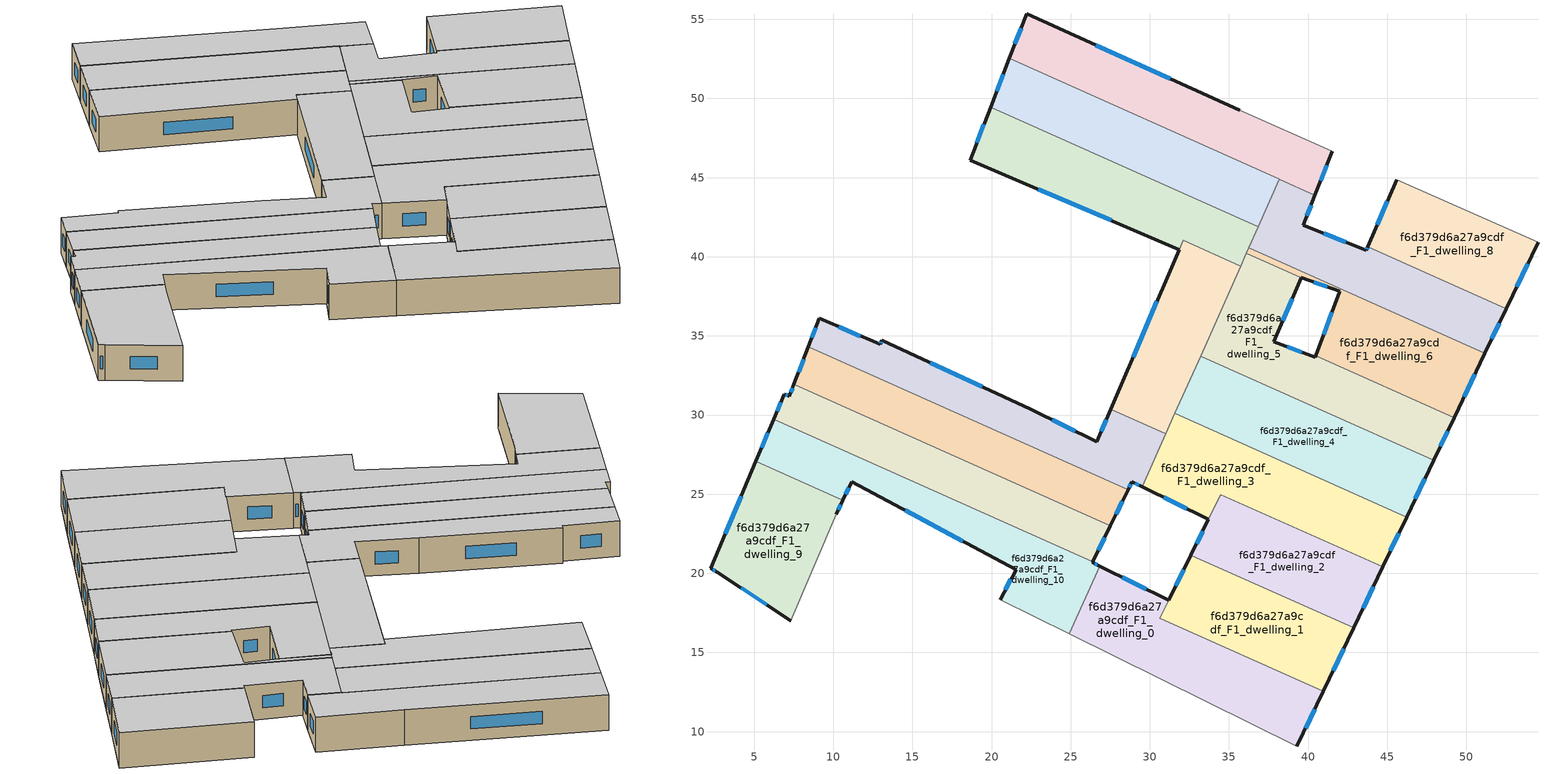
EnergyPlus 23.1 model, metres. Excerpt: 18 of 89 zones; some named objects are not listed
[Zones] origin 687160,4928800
f6d379d6a27a9cdf_F1_dwelling_0
 floor to f6d379d6a27a9cdf_F0_dwelling_0 (EU_floor_Construction): 40.96,12.56 39.29,9.07 24.92,16.17 26.83,20.46 31.19,18.31 30.63,17.17 z3
 wall outside (EU_wall_Construction): 39.29,9.07 40.96,12.56 / 31.19,18.31 26.83,20.46 z3:6
 wall adiabatic (EU_wall_Construction): 24.92,16.17 39.29,9.07 z3:6
 wall to f6d379d6a27a9cdf_F1_dwelling_10 (EU_wall_Construction): 26.83,20.46 24.92,16.17 z3:6
 wall to f6d379d6a27a9cdf_F1_dwelling_1 (EU_wall_Construction): 40.96,12.56 30.63,17.17 31.19,18.31 z3:6
 window (EU_Window_Construction): 39.84,10.2 40.42,11.42 / 29.78,19.01 28.25,19.76 z3.98:5.02
 ceiling to f6d379d6a27a9cdf_F2_dwelling_0 (EU_floor_Construction): 39.29,9.07 40.96,12.56 30.63,17.17 31.19,18.31 26.83,20.46 24.92,16.17 z6
f6d379d6a27a9cdf_F1_dwelling_1
 floor to f6d379d6a27a9cdf_F0_dwelling_1 (EU_floor_Construction): 42.87,16.55 40.96,12.56 30.63,17.17 32.59,21.14 z3
 wall outside (EU_wall_Construction): 40.96,12.56 42.87,16.55 / 32.59,21.14 31.19,18.31 z3:6
 wall to f6d379d6a27a9cdf_F1_dwelling_2 (EU_wall_Construction): 42.87,16.55 32.59,21.14 z3:6
 window (EU_Window_Construction): 41.58,13.86 42.25,15.25 / 32.13,20.22 31.65,19.23 z3.98:5.02
 ceiling to f6d379d6a27a9cdf_F2_dwelling_1 (EU_floor_Construction): 40.96,12.56 42.87,16.55 32.59,21.14 30.63,17.17 z6
f6d379d6a27a9cdf_F1_dwelling_10
 floor to f6d379d6a27a9cdf_F0_dwelling_10 (EU_floor_Construction): 26.39,20.72 26.37,20.69 26.83,20.46 24.92,16.17 20.54,18.34 21.55,20.23 11.17,25.79 10.61,24.62 5.1,27.07 6.23,29.73 z3
 wall outside (EU_wall_Construction): 10.61,24.62 11.17,25.79 21.55,20.23 20.54,18.34 / 6.23,29.73 5.1,27.07 / 26.83,20.46 26.37,20.69 26.39,20.72 z3:6
 wall to f6d379d6a27a9cdf_F1_dwelling_9 (EU_wall_Construction): 5.1,27.07 10.61,24.62 z3:6
 wall to f6d379d6a27a9cdf_F1_dwelling_11 (EU_wall_Construction): 26.39,20.72 6.23,29.73 z3:6
 wall adiabatic (EU_wall_Construction): 20.54,18.34 24.92,16.17 z3:6
 window (EU_Window_Construction): 21.23,19.61 20.87,18.95 / 14.55,23.98 18.18,22.04 / 10.79,25 10.99,25.41 / 5.86,28.87 5.47,27.94 / 26.68,20.54 26.52,20.61 z3.98:5.02
 ceiling to f6d379d6a27a9cdf_F2_dwelling_10 (EU_floor_Construction): 24.92,16.17 26.83,20.46 26.37,20.69 26.39,20.72 6.23,29.73 5.1,27.07 10.61,24.62 11.17,25.79 21.55,20.23 20.54,18.34 z6
f6d379d6a27a9cdf_F1_dwelling_11
 floor to f6d379d6a27a9cdf_F0_dwelling_11 (EU_floor_Construction): 27.51,23 26.39,20.72 6.23,29.73 6.9,31.33 7.23,31.19 7.52,31.93 z3
 wall outside (EU_wall_Construction): 26.39,20.72 27.51,23 / 7.52,31.93 7.23,31.19 6.9,31.33 6.23,29.73 z3:6
 wall to f6d379d6a27a9cdf_F1_dwelling_12 (EU_wall_Construction): 27.51,23 7.52,31.93 z3:6
 window (EU_Window_Construction): 26.75,21.46 27.14,22.26 / 6.68,30.81 6.45,30.25 / 7.13,31.23 7.01,31.28 / 7.42,31.69 7.33,31.43 z3.98:5.02
 ceiling to f6d379d6a27a9cdf_F2_dwelling_11 (EU_floor_Construction): 26.39,20.72 27.51,23 7.52,31.93 7.23,31.19 6.9,31.33 6.23,29.73 z6
f6d379d6a27a9cdf_F1_dwelling_12
 floor to f6d379d6a27a9cdf_F0_dwelling_12 (EU_floor_Construction): 28.62,25.28 27.51,23 7.52,31.93 8.42,34.31 z3
 wall outside (EU_wall_Construction): 8.42,34.31 7.52,31.93 / 27.51,23 28.62,25.28 z3:6
 wall to f6d379d6a27a9cdf_F1_dwelling_13 (EU_wall_Construction): 28.62,25.28 8.42,34.31 z3:6
 window (EU_Window_Construction): 8.13,33.54 7.81,32.71 / 27.87,23.74 28.26,24.54 z3.98:5.02
 ceiling to f6d379d6a27a9cdf_F2_dwelling_12 (EU_floor_Construction): 27.51,23 28.62,25.28 8.42,34.31 7.52,31.93 z6
f6d379d6a27a9cdf_F1_dwelling_13
 floor to f6d379d6a27a9cdf_F0_dwelling_13 (EU_floor_Construction): 27.54,30.37 31.01,28.82 29.51,25.47 28.87,25.79 28.62,25.28 8.42,34.31 9.1,36.1 12.95,34.46 13.06,34.72 22.46,30.37 26.65,28.3 z3
 wall outside (EU_wall_Construction): 27.54,30.37 26.65,28.3 22.46,30.37 13.06,34.72 12.95,34.46 9.1,36.1 8.42,34.31 / 28.62,25.28 28.87,25.79 29.51,25.47 z3:6
 wall to f6d379d6a27a9cdf_F1_dwelling_14 (EU_wall_Construction): 31.01,28.82 27.54,30.37 z3:6
 wall to f6d379d6a27a9cdf_F1_dwelling_3 (EU_wall_Construction): 29.51,25.47 31.01,28.82 z3:6
 window (EU_Window_Construction): 19.41,31.78 16.12,33.3 / 25.29,28.97 23.83,29.7 / 27.25,29.7 26.94,28.97 / 29.08,25.69 29.3,25.58 / 28.7,25.45 28.79,25.62 / 8.88,35.52 8.64,34.89 / 11.7,34.99 10.36,35.57 / 13.03,34.63 12.99,34.54 z3.98:5.02
 ceiling to f6d379d6a27a9cdf_F2_dwelling_13 (EU_floor_Construction): 29.51,25.47 31.01,28.82 27.54,30.37 26.65,28.3 22.46,30.37 13.06,34.72 12.95,34.46 9.1,36.1 8.42,34.31 28.62,25.28 28.87,25.79 z6
f6d379d6a27a9cdf_F1_dwelling_14
 floor to f6d379d6a27a9cdf_F0_dwelling_14 (EU_floor_Construction): 35.74,39.41 31.01,28.82 27.54,30.37 32.11,41.04 z3
 wall outside (EU_wall_Construction): 31.85,40.45 27.54,30.37 z3:6
 wall to f6d379d6a27a9cdf_F1_dwelling_15 (EU_wall_Construction): 32.1,41.04 31.85,40.46 / 35.74,39.41 32.11,41.04 z3:6
 wall to f6d379d6a27a9cdf_F1_dwelling_5 (EU_wall_Construction): 33.2,33.73 35.74,39.41 z3:6
 wall to f6d379d6a27a9cdf_F1_dwelling_4 (EU_wall_Construction): 31.58,30.1 33.2,33.73 z3:6
 wall to f6d379d6a27a9cdf_F1_dwelling_3 (EU_wall_Construction): 31.01,28.82 31.58,30.1 z3:6
 window (EU_Window_Construction): 30.45,37.18 28.94,33.65 z3.98:5.02
 ceiling to f6d379d6a27a9cdf_F2_dwelling_14 (EU_floor_Construction): 31.01,28.82 35.74,39.41 32.11,41.04 27.54,30.37 z6
f6d379d6a27a9cdf_F1_dwelling_15
 floor to f6d379d6a27a9cdf_F0_dwelling_15 (EU_floor_Construction): 36.85,41.9 35.74,39.41 32.1,41.04 31.85,40.46 18.65,46.11 19.94,49.46 z3
 wall outside (EU_wall_Construction): 19.94,49.46 18.65,46.11 31.85,40.46 z3:6
 wall to f6d379d6a27a9cdf_F1_dwelling_16 (EU_wall_Construction): 36.85,41.9 19.94,49.46 z3:6
 wall to f6d379d6a27a9cdf_F1_dwelling_7 (EU_wall_Construction): 36.26,40.57 36.85,41.9 z3:6
 wall to f6d379d6a27a9cdf_F1_dwelling_6 (EU_wall_Construction): 36.1,40.21 36.26,40.57 z3:6
 wall to f6d379d6a27a9cdf_F1_dwelling_5 (EU_wall_Construction): 35.74,39.41 36.1,40.21 z3:6
 window (EU_Window_Construction): 22.95,44.27 27.56,42.3 / 19.52,48.37 19.07,47.2 z3.98:5.02
 ceiling to f6d379d6a27a9cdf_F2_dwelling_15 (EU_floor_Construction): 35.74,39.41 36.85,41.9 19.94,49.46 18.65,46.11 31.85,40.46 32.1,41.04 z6
f6d379d6a27a9cdf_F1_dwelling_16
 floor to f6d379d6a27a9cdf_F0_dwelling_16 (EU_floor_Construction): 38.2,44.91 36.85,41.9 19.94,49.46 21.13,52.54 z3
 wall outside (EU_wall_Construction): 21.13,52.54 19.94,49.46 z3:6
 wall to f6d379d6a27a9cdf_F1_dwelling_17 (EU_wall_Construction): 38.19,44.89 38.2,44.91 21.13,52.54 z3:6
 wall to f6d379d6a27a9cdf_F1_dwelling_7 (EU_wall_Construction): 36.85,41.9 38.19,44.89 z3:6
 window (EU_Window_Construction): 20.74,51.54 20.33,50.46 z3.98:5.02
 ceiling to f6d379d6a27a9cdf_F2_dwelling_16 (EU_floor_Construction): 36.85,41.9 38.2,44.91 21.13,52.54 19.94,49.46 z6
f6d379d6a27a9cdf_F1_dwelling_17
 floor to f6d379d6a27a9cdf_F0_dwelling_17 (EU_floor_Construction): 35.67,49.27 41.53,46.68 40.43,43.88 38.19,44.89 38.2,44.91 21.13,52.54 22.21,55.36 z3
 wall outside (EU_wall_Construction): 35.67,49.27 22.21,55.36 21.13,52.54 / 40.43,43.88 41.53,46.68 z3:6
 wall adiabatic (EU_wall_Construction): 41.53,46.68 35.67,49.27 z3:6
 wall to f6d379d6a27a9cdf_F1_dwelling_7 (EU_wall_Construction): 38.19,44.89 40.43,43.88 z3:6
 window (EU_Window_Construction): 21.86,54.44 21.48,53.46 / 31.3,51.25 26.59,53.38 / 40.79,44.79 41.17,45.77 z3.98:5.02
 ceiling to f6d379d6a27a9cdf_F2_dwelling_17 (EU_floor_Construction): 40.43,43.88 41.53,46.68 35.67,49.27 22.21,55.36 21.13,52.54 38.2,44.91 38.19,44.89 z6
f6d379d6a27a9cdf_F1_dwelling_2
 floor to f6d379d6a27a9cdf_F0_dwelling_2 (EU_floor_Construction): 44.71,20.41 42.87,16.55 32.59,21.14 33.7,23.41 34.48,24.98 z3
 wall outside (EU_wall_Construction): 42.87,16.55 44.71,20.41 / 33.7,23.4 32.59,21.14 z3:6
 wall to f6d379d6a27a9cdf_F1_dwelling_3 (EU_wall_Construction): 44.71,20.41 34.48,24.98 33.7,23.41 z3:6
 window (EU_Window_Construction): 43.47,17.8 44.11,19.15 / 33.34,22.67 32.95,21.88 z3.98:5.02
 ceiling to f6d379d6a27a9cdf_F2_dwelling_2 (EU_floor_Construction): 42.87,16.55 44.71,20.41 34.48,24.98 33.7,23.41 32.59,21.14 z6
f6d379d6a27a9cdf_F1_dwelling_3
 floor to f6d379d6a27a9cdf_F0_dwelling_3 (EU_floor_Construction): 46.22,23.56 44.71,20.41 34.48,24.98 33.7,23.41 29.51,25.47 31.58,30.1 z3
 wall outside (EU_wall_Construction): 44.71,20.41 46.22,23.56 / 29.51,25.47 33.7,23.41 z3:6
 wall to f6d379d6a27a9cdf_F1_dwelling_4 (EU_wall_Construction): 46.22,23.56 31.58,30.1 z3:6
 window (EU_Window_Construction): 45.2,21.43 45.73,22.53 / 30.88,24.8 32.34,24.08 z3.98:5.02
 ceiling to f6d379d6a27a9cdf_F2_dwelling_3 (EU_floor_Construction): 44.71,20.41 46.22,23.56 31.58,30.1 29.51,25.47 33.7,23.41 34.48,24.98 z6
f6d379d6a27a9cdf_F1_dwelling_4
 floor to f6d379d6a27a9cdf_F0_dwelling_4 (EU_floor_Construction): 47.94,27.14 46.22,23.56 31.58,30.1 33.2,33.73 z3
 wall outside (EU_wall_Construction): 46.22,23.56 47.94,27.14 z3:6
 wall to f6d379d6a27a9cdf_F1_dwelling_5 (EU_wall_Construction): 47.94,27.14 33.2,33.73 z3:6
 window (EU_Window_Construction): 46.78,24.72 47.38,25.98 z3.98:5.02
 ceiling to f6d379d6a27a9cdf_F2_dwelling_4 (EU_floor_Construction): 46.22,23.56 47.94,27.14 33.2,33.73 31.58,30.1 z6
f6d379d6a27a9cdf_F1_dwelling_5
 floor to f6d379d6a27a9cdf_F0_dwelling_5 (EU_floor_Construction): 39.57,38.66 37.82,34.64 40.44,33.65 40.48,33.75 49.22,29.84 47.94,27.14 33.2,33.73 36.1,40.21 z3
 wall outside (EU_wall_Construction): 40.48,33.75 40.44,33.65 37.82,34.64 39.57,38.66 / 47.94,27.14 49.22,29.84 z3:6
 wall to f6d379d6a27a9cdf_F1_dwelling_6 (EU_wall_Construction): 39.57,38.66 36.1,40.21 / 49.22,29.84 40.48,33.75 z3:6
 window (EU_Window_Construction): 38.39,35.95 39,37.35 / 39.59,33.97 38.68,34.32 / 48.36,28.02 48.81,28.96 z3.98:5.02
 ceiling to f6d379d6a27a9cdf_F2_dwelling_5 (EU_floor_Construction): 47.94,27.14 49.22,29.84 40.48,33.75 40.44,33.65 37.82,34.64 39.57,38.66 36.1,40.21 33.2,33.73 z6
f6d379d6a27a9cdf_F1_dwelling_6
 floor to f6d379d6a27a9cdf_F0_dwelling_6 (EU_floor_Construction): 51.17,33.91 49.22,29.84 40.48,33.75 42,37.81 39.58,38.69 39.57,38.66 36.1,40.21 36.26,40.58 z3
 wall outside (EU_wall_Construction): 39.57,38.66 39.58,38.69 42,37.81 40.48,33.75 / 49.22,29.84 51.17,33.91 z3:6
 wall to f6d379d6a27a9cdf_F1_dwelling_7 (EU_wall_Construction): 51.17,33.91 36.26,40.58 z3:6
 window (EU_Window_Construction): 40.37,38.4 41.22,38.09 / 49.86,31.16 50.54,32.59 / 41.51,36.49 40.98,35.07 z3.98:5.02
 ceiling to f6d379d6a27a9cdf_F2_dwelling_6 (EU_floor_Construction): 49.22,29.84 51.17,33.91 36.26,40.58 36.1,40.21 39.57,38.66 39.58,38.69 42,37.81 40.48,33.75 z6
f6d379d6a27a9cdf_F1_dwelling_7
 floor to f6d379d6a27a9cdf_F0_dwelling_7 (EU_floor_Construction): 52.52,36.73 51.17,33.91 36.26,40.58 38.19,44.89 40.43,43.88 39.68,41.99 43.67,40.41 43.77,40.64 z3
 wall outside (EU_wall_Construction): 43.77,40.64 43.67,40.41 39.68,41.99 40.43,43.88 / 51.17,33.91 52.52,36.73 z3:6
 wall to f6d379d6a27a9cdf_F1_dwelling_8 (EU_wall_Construction): 52.52,36.73 43.77,40.64 z3:6
 window (EU_Window_Construction): 39.93,42.6 40.19,43.27 / 42.38,40.92 40.98,41.47 / 43.74,40.56 43.71,40.48 / 51.61,34.83 52.08,35.81 z3.98:5.02
 ceiling to f6d379d6a27a9cdf_F2_dwelling_7 (EU_floor_Construction): 51.17,33.91 52.52,36.73 43.77,40.64 43.67,40.41 39.68,41.99 40.43,43.88 38.19,44.89 36.26,40.58 z6
f6d379d6a27a9cdf_F1_dwelling_8
 floor to f6d379d6a27a9cdf_F0_dwelling_8 (EU_floor_Construction): 54.52,40.92 52.52,36.73 43.77,40.64 45.61,44.87 z3
 wall outside (EU_wall_Construction): 45.61,44.87 43.77,40.64 / 52.52,36.73 54.52,40.92 z3:6
 wall adiabatic (EU_wall_Construction): 54.52,40.92 45.61,44.87 z3:6
 window (EU_Window_Construction): 45.01,43.49 44.37,42.01 / 53.17,38.09 53.87,39.56 z3.98:5.02
 ceiling to f6d379d6a27a9cdf_F2_dwelling_8 (EU_floor_Construction): 52.52,36.73 54.52,40.92 45.61,44.87 43.77,40.64 z6
f6d379d6a27a9cdf_F1_dwelling_9
 floor to f6d379d6a27a9cdf_F0_dwelling_9 (EU_floor_Construction): 10.61,24.62 10.18,23.74 7.31,17.01 2.67,20.07 2.24,20.31 5.1,27.07 z3
 wall outside (EU_wall_Construction): 5.1,27.07 2.24,20.31 2.67,20.07 7.31,17.01 / 10.18,23.74 10.61,24.62 z3:6
 wall adiabatic (EU_wall_Construction): 7.31,17.01 10.18,23.74 z3:6
 window (EU_Window_Construction): 2.38,20.23 2.53,20.15 / 4.17,24.87 3.17,22.51 / 10.32,24.02 10.47,24.33 / 4.18,19.07 5.8,18 z3.98:5.02
 ceiling to f6d379d6a27a9cdf_F2_dwelling_9 (EU_floor_Construction): 7.31,17.01 10.18,23.74 10.61,24.62 5.1,27.07 2.24,20.31 2.67,20.07 z6
[Building]
EU S2 Campaign: North Axis=0; Terrain=City; Solar Distribution=FullExterior
[Site:Location]
Bologna: Latitude=44.5; Longitude=11.25; Time Zone=1; Elevation=37
[SizingPeriod:WeatherFileDays]
AnnualSizingPeriod: Begin Month=1; Begin Day of Month=1; End Month=12; End Day of Month=31; Day of Week for Start Day=Monday; Use Weather File Daylight Saving Period=No; Use Weather File Rain and Snow Indicators=No
[MATERIAL]
EU_InternalMass_Material: Roughness=MediumRough; Thickness=0.1; Conductivity=1; Density=1800; Specific Heat=900; Thermal Absorptance=0.9; Solar Absorptance=0.7; Visible Absorptance=0.7
[MATERIAL:NOMASS] Roughness=MediumRough; Thermal Absorptance=0.9; Solar Absorptance=0.7; Visible Absorptance=0.7
Name | Thermal Resistance
EU_wall_NoMass | 0.905828
EU_floor_NoMass | 0.67114
[WINDOWMATERIAL:SIMPLEGLAZINGSYSTEM]
EU_Window_SimpleGlazing: UFactor=4.52486; Solar Heat Gain Coefficient=0.85; Visible Transmittance=0.85
[CONSTRUCTION]
EU_wall_Construction: EU_wall_NoMass
EU_floor_Construction: EU_floor_NoMass
EU_Window_Construction: EU_Window_SimpleGlazing
EU_InternalMass_Construction: EU_InternalMass_Material
[ZONE] Type=1; Multiplier=1; Ceiling Height=autocalculate; Floor Area=autocalculate; Part of Total Floor Area=Yes
Name | Volume
f6d379d6a27a9cdf_F1_dwelling_0 | 191.188
f6d379d6a27a9cdf_F1_dwelling_1 | 149.586
f6d379d6a27a9cdf_F1_dwelling_10 | 189.817
f6d379d6a27a9cdf_F1_dwelling_11 | 167.563
f6d379d6a27a9cdf_F1_dwelling_12 | 167.582
f6d379d6a27a9cdf_F1_dwelling_13 | 167.558
f6d379d6a27a9cdf_F1_dwelling_14 | 135.387
f6d379d6a27a9cdf_F1_dwelling_15 | 182.958
f6d379d6a27a9cdf_F1_dwelling_16 | 184.291
f6d379d6a27a9cdf_F1_dwelling_17 | 189.039
f6d379d6a27a9cdf_F1_dwelling_2 | 144.144
f6d379d6a27a9cdf_F1_dwelling_3 | 191.005
f6d379d6a27a9cdf_F1_dwelling_4 | 191.769
f6d379d6a27a9cdf_F1_dwelling_5 | 190.562
f6d379d6a27a9cdf_F1_dwelling_6 | 139.054
f6d379d6a27a9cdf_F1_dwelling_7 | 160.887
f6d379d6a27a9cdf_F1_dwelling_8 | 134.142
f6d379d6a27a9cdf_F1_dwelling_9 | 139.709
[INTERNALMASS] Construction=EU_InternalMass_Construction
Name | Zone or ZoneList | Surface Area
f6d379d6a27a9cdf_F1_dwelling_0_EU_InternalMass | f6d379d6a27a9cdf_F1_dwelling_0 | 63.7257
f6d379d6a27a9cdf_F1_dwelling_1_EU_InternalMass | f6d379d6a27a9cdf_F1_dwelling_1 | 49.8621
f6d379d6a27a9cdf_F1_dwelling_2_EU_InternalMass | f6d379d6a27a9cdf_F1_dwelling_2 | 48.0531
f6d379d6a27a9cdf_F1_dwelling_3_EU_InternalMass | f6d379d6a27a9cdf_F1_dwelling_3 | 63.6696
f6d379d6a27a9cdf_F1_dwelling_4_EU_InternalMass | f6d379d6a27a9cdf_F1_dwelling_4 | 63.9222
f6d379d6a27a9cdf_F1_dwelling_5_EU_InternalMass | f6d379d6a27a9cdf_F1_dwelling_5 | 63.5207
f6d379d6a27a9cdf_F1_dwelling_6_EU_InternalMass | f6d379d6a27a9cdf_F1_dwelling_6 | 46.3508
f6d379d6a27a9cdf_F1_dwelling_7_EU_InternalMass | f6d379d6a27a9cdf_F1_dwelling_7 | 53.6264
f6d379d6a27a9cdf_F1_dwelling_8_EU_InternalMass | f6d379d6a27a9cdf_F1_dwelling_8 | 44.7141
f6d379d6a27a9cdf_F1_dwelling_9_EU_InternalMass | f6d379d6a27a9cdf_F1_dwelling_9 | 46.5697
f6d379d6a27a9cdf_F1_dwelling_10_EU_InternalMass | f6d379d6a27a9cdf_F1_dwelling_10 | 63.2723
f6d379d6a27a9cdf_F1_dwelling_11_EU_InternalMass | f6d379d6a27a9cdf_F1_dwelling_11 | 55.8546
f6d379d6a27a9cdf_F1_dwelling_12_EU_InternalMass | f6d379d6a27a9cdf_F1_dwelling_12 | 55.861
f6d379d6a27a9cdf_F1_dwelling_13_EU_InternalMass | f6d379d6a27a9cdf_F1_dwelling_13 | 55.8523
f6d379d6a27a9cdf_F1_dwelling_14_EU_InternalMass | f6d379d6a27a9cdf_F1_dwelling_14 | 45.1586
f6d379d6a27a9cdf_F1_dwelling_15_EU_InternalMass | f6d379d6a27a9cdf_F1_dwelling_15 | 60.9856
f6d379d6a27a9cdf_F1_dwelling_16_EU_InternalMass | f6d379d6a27a9cdf_F1_dwelling_16 | 61.4316
f6d379d6a27a9cdf_F1_dwelling_17_EU_InternalMass | f6d379d6a27a9cdf_F1_dwelling_17 | 63.0126
[OTHEREQUIPMENT] Fuel Type=Electricity; Design Level Calculation Method=Watts/Area; Power per Zone Floor Area=1; Fraction Latent=0; Fraction Radiant=0; Fraction Lost=0; Carbon Dioxide Generation Rate=0; EndUse Subcategory=EU_Step8_InternalGains
Name | Zone or ZoneList or Space or SpaceList | Schedule
EU_Step8_InternalGain_f6d379d6a27a9cdf_F1_dwelling_0_f000 | f6d379d6a27a9cdf_F1_dwelling_0 | EU_Step8_GainSchedule_f6d379d6a27a9cdf_F1_dwelling_0_f000
EU_Step8_InternalGain_f6d379d6a27a9cdf_F1_dwelling_1_f000 | f6d379d6a27a9cdf_F1_dwelling_1 | EU_Step8_GainSchedule_f6d379d6a27a9cdf_F1_dwelling_1_f000
EU_Step8_InternalGain_f6d379d6a27a9cdf_F1_dwelling_2_f000 | f6d379d6a27a9cdf_F1_dwelling_2 | EU_Step8_GainSchedule_f6d379d6a27a9cdf_F1_dwelling_2_f000
EU_Step8_InternalGain_f6d379d6a27a9cdf_F1_dwelling_3_f000 | f6d379d6a27a9cdf_F1_dwelling_3 | EU_Step8_GainSchedule_f6d379d6a27a9cdf_F1_dwelling_3_f000
EU_Step8_InternalGain_f6d379d6a27a9cdf_F1_dwelling_4_f000 | f6d379d6a27a9cdf_F1_dwelling_4 | EU_Step8_GainSchedule_f6d379d6a27a9cdf_F1_dwelling_4_f000
EU_Step8_InternalGain_f6d379d6a27a9cdf_F1_dwelling_5_f000 | f6d379d6a27a9cdf_F1_dwelling_5 | EU_Step8_GainSchedule_f6d379d6a27a9cdf_F1_dwelling_5_f000
EU_Step8_InternalGain_f6d379d6a27a9cdf_F1_dwelling_6_f000 | f6d379d6a27a9cdf_F1_dwelling_6 | EU_Step8_GainSchedule_f6d379d6a27a9cdf_F1_dwelling_6_f000
EU_Step8_InternalGain_f6d379d6a27a9cdf_F1_dwelling_7_f000 | f6d379d6a27a9cdf_F1_dwelling_7 | EU_Step8_GainSchedule_f6d379d6a27a9cdf_F1_dwelling_7_f000
EU_Step8_InternalGain_f6d379d6a27a9cdf_F1_dwelling_8_f000 | f6d379d6a27a9cdf_F1_dwelling_8 | EU_Step8_GainSchedule_f6d379d6a27a9cdf_F1_dwelling_8_f000
EU_Step8_InternalGain_f6d379d6a27a9cdf_F1_dwelling_9_f000 | f6d379d6a27a9cdf_F1_dwelling_9 | EU_Step8_GainSchedule_f6d379d6a27a9cdf_F1_dwelling_9_f000
EU_Step8_InternalGain_f6d379d6a27a9cdf_F1_dwelling_10_f000 | f6d379d6a27a9cdf_F1_dwelling_10 | EU_Step8_GainSchedule_f6d379d6a27a9cdf_F1_dwelling_10_f000
EU_Step8_InternalGain_f6d379d6a27a9cdf_F1_dwelling_11_f000 | f6d379d6a27a9cdf_F1_dwelling_11 | EU_Step8_GainSchedule_f6d379d6a27a9cdf_F1_dwelling_11_f000
EU_Step8_InternalGain_f6d379d6a27a9cdf_F1_dwelling_12_f000 | f6d379d6a27a9cdf_F1_dwelling_12 | EU_Step8_GainSchedule_f6d379d6a27a9cdf_F1_dwelling_12_f000
EU_Step8_InternalGain_f6d379d6a27a9cdf_F1_dwelling_13_f000 | f6d379d6a27a9cdf_F1_dwelling_13 | EU_Step8_GainSchedule_f6d379d6a27a9cdf_F1_dwelling_13_f000
EU_Step8_InternalGain_f6d379d6a27a9cdf_F1_dwelling_14_f000 | f6d379d6a27a9cdf_F1_dwelling_14 | EU_Step8_GainSchedule_f6d379d6a27a9cdf_F1_dwelling_14_f000
EU_Step8_InternalGain_f6d379d6a27a9cdf_F1_dwelling_15_f000 | f6d379d6a27a9cdf_F1_dwelling_15 | EU_Step8_GainSchedule_f6d379d6a27a9cdf_F1_dwelling_15_f000
EU_Step8_InternalGain_f6d379d6a27a9cdf_F1_dwelling_16_f000 | f6d379d6a27a9cdf_F1_dwelling_16 | EU_Step8_GainSchedule_f6d379d6a27a9cdf_F1_dwelling_16_f000
EU_Step8_InternalGain_f6d379d6a27a9cdf_F1_dwelling_17_f000 | f6d379d6a27a9cdf_F1_dwelling_17 | EU_Step8_GainSchedule_f6d379d6a27a9cdf_F1_dwelling_17_f000
[ZONEVENTILATION:DESIGNFLOWRATE] Schedule=EU_AlwaysOn; Design Flow Rate Calculation Method=AirChanges/Hour; Air Changes per Hour=0.73129; Ventilation Type=Natural; Fan Pressure Rise=0; Fan Total Efficiency=1; Constant Term Coefficient=1; Temperature Term Coefficient=0; Velocity Term Coefficient=0; Velocity Squared Term Coefficient=0; Minimum Indoor Temperature=-100; Maximum Indoor Temperature=100; Delta Temperature=-100; Minimum Outdoor Temperature=-100; Maximum Outdoor Temperature=100; Maximum Wind Speed=40
Name | Zone or ZoneList or Space or SpaceList
EU_ConstantAir_f6d379d6a27a9cdf_F1_dwelling_0 | f6d379d6a27a9cdf_F1_dwelling_0
EU_ConstantAir_f6d379d6a27a9cdf_F1_dwelling_1 | f6d379d6a27a9cdf_F1_dwelling_1
EU_ConstantAir_f6d379d6a27a9cdf_F1_dwelling_2 | f6d379d6a27a9cdf_F1_dwelling_2
EU_ConstantAir_f6d379d6a27a9cdf_F1_dwelling_3 | f6d379d6a27a9cdf_F1_dwelling_3
EU_ConstantAir_f6d379d6a27a9cdf_F1_dwelling_4 | f6d379d6a27a9cdf_F1_dwelling_4
EU_ConstantAir_f6d379d6a27a9cdf_F1_dwelling_5 | f6d379d6a27a9cdf_F1_dwelling_5
EU_ConstantAir_f6d379d6a27a9cdf_F1_dwelling_6 | f6d379d6a27a9cdf_F1_dwelling_6
EU_ConstantAir_f6d379d6a27a9cdf_F1_dwelling_7 | f6d379d6a27a9cdf_F1_dwelling_7
EU_ConstantAir_f6d379d6a27a9cdf_F1_dwelling_8 | f6d379d6a27a9cdf_F1_dwelling_8
EU_ConstantAir_f6d379d6a27a9cdf_F1_dwelling_9 | f6d379d6a27a9cdf_F1_dwelling_9
EU_ConstantAir_f6d379d6a27a9cdf_F1_dwelling_10 | f6d379d6a27a9cdf_F1_dwelling_10
EU_ConstantAir_f6d379d6a27a9cdf_F1_dwelling_11 | f6d379d6a27a9cdf_F1_dwelling_11
EU_ConstantAir_f6d379d6a27a9cdf_F1_dwelling_12 | f6d379d6a27a9cdf_F1_dwelling_12
EU_ConstantAir_f6d379d6a27a9cdf_F1_dwelling_13 | f6d379d6a27a9cdf_F1_dwelling_13
EU_ConstantAir_f6d379d6a27a9cdf_F1_dwelling_14 | f6d379d6a27a9cdf_F1_dwelling_14
EU_ConstantAir_f6d379d6a27a9cdf_F1_dwelling_15 | f6d379d6a27a9cdf_F1_dwelling_15
EU_ConstantAir_f6d379d6a27a9cdf_F1_dwelling_16 | f6d379d6a27a9cdf_F1_dwelling_16
EU_ConstantAir_f6d379d6a27a9cdf_F1_dwelling_17 | f6d379d6a27a9cdf_F1_dwelling_17
[HVACTEMPLATE:ZONE:IDEALLOADSAIRSYSTEM] System Availability Schedule=EU_AlwaysOn; Maximum Heating Supply Air Temperature=50; Minimum Cooling Supply Air Temperature=13; Maximum Heating Supply Air Humidity Ratio=0.0156; Minimum Cooling Supply Air Humidity Ratio=0.0077; Heating Limit=NoLimit; Cooling Limit=NoLimit; Heating Availability Schedule=EU_AlwaysOn; Cooling Availability Schedule=EU_CoolingOff; Dehumidification Control Type=ConstantSensibleHeatRatio; Cooling Sensible Heat Ratio=0.7; Dehumidification Setpoint=60; Humidification Control Type=None; Humidification Setpoint=30; Outdoor Air Method=None; Outdoor Air Flow Rate per Person=0.00944; Outdoor Air Flow Rate per Zone Floor Area=0; Outdoor Air Flow Rate per Zone=0; Demand Controlled Ventilation Type=None; Outdoor Air Economizer Type=NoEconomizer; Heat Recovery Type=None; Sensible Heat Recovery Effectiveness=0.7; Latent Heat Recovery Effectiveness=0.65
Name | Template Thermostat
f6d379d6a27a9cdf_F1_dwelling_0 | EU_HeatOnly_f6d379d6a27a9cdf_F1_dwelling_0
f6d379d6a27a9cdf_F1_dwelling_1 | EU_HeatOnly_f6d379d6a27a9cdf_F1_dwelling_1
f6d379d6a27a9cdf_F1_dwelling_2 | EU_HeatOnly_f6d379d6a27a9cdf_F1_dwelling_2
f6d379d6a27a9cdf_F1_dwelling_3 | EU_HeatOnly_f6d379d6a27a9cdf_F1_dwelling_3
f6d379d6a27a9cdf_F1_dwelling_4 | EU_HeatOnly_f6d379d6a27a9cdf_F1_dwelling_4
f6d379d6a27a9cdf_F1_dwelling_5 | EU_HeatOnly_f6d379d6a27a9cdf_F1_dwelling_5
f6d379d6a27a9cdf_F1_dwelling_6 | EU_HeatOnly_f6d379d6a27a9cdf_F1_dwelling_6
f6d379d6a27a9cdf_F1_dwelling_7 | EU_HeatOnly_f6d379d6a27a9cdf_F1_dwelling_7
f6d379d6a27a9cdf_F1_dwelling_8 | EU_HeatOnly_f6d379d6a27a9cdf_F1_dwelling_8
f6d379d6a27a9cdf_F1_dwelling_9 | EU_HeatOnly_f6d379d6a27a9cdf_F1_dwelling_9
f6d379d6a27a9cdf_F1_dwelling_10 | EU_HeatOnly_f6d379d6a27a9cdf_F1_dwelling_10
f6d379d6a27a9cdf_F1_dwelling_11 | EU_HeatOnly_f6d379d6a27a9cdf_F1_dwelling_11
f6d379d6a27a9cdf_F1_dwelling_12 | EU_HeatOnly_f6d379d6a27a9cdf_F1_dwelling_12
f6d379d6a27a9cdf_F1_dwelling_13 | EU_HeatOnly_f6d379d6a27a9cdf_F1_dwelling_13
f6d379d6a27a9cdf_F1_dwelling_14 | EU_HeatOnly_f6d379d6a27a9cdf_F1_dwelling_14
f6d379d6a27a9cdf_F1_dwelling_15 | EU_HeatOnly_f6d379d6a27a9cdf_F1_dwelling_15
f6d379d6a27a9cdf_F1_dwelling_16 | EU_HeatOnly_f6d379d6a27a9cdf_F1_dwelling_16
f6d379d6a27a9cdf_F1_dwelling_17 | EU_HeatOnly_f6d379d6a27a9cdf_F1_dwelling_17
[SIZING:ZONE] Zone Cooling Design Supply Air Temperature Input Method=SupplyAirTemperature; Zone Cooling Design Supply Air Temperature=13; Zone Heating Design Supply Air Temperature Input Method=SupplyAirTemperature; Zone Heating Design Supply Air Temperature=50; Zone Cooling Design Supply Air Humidity Ratio=0.008; Zone Heating Design Supply Air Humidity Ratio=0.008; Cooling Design Air Flow Method=DesignDay; Cooling Design Air Flow Rate=0; Cooling Minimum Air Flow per Zone Floor Area=0.000762; Cooling Minimum Air Flow=0; Cooling Minimum Air Flow Fraction=0.2; Heating Design Air Flow Method=DesignDay; Heating Design Air Flow Rate=0; Heating Maximum Air Flow per Zone Floor Area=0.002032; Heating Maximum Air Flow=0.141576; Heating Maximum Air Flow Fraction=0.3; Account for Dedicated Outdoor Air System=No; Dedicated Outdoor Air System Control Strategy=NeutralSupplyAir; Dedicated Outdoor Air Low Setpoint Temperature for Design=autosize; Dedicated Outdoor Air High Setpoint Temperature for Design=autosize; Zone Load Sizing Method=Sensible Load Only No Latent Load; Zone Latent Cooling Design Supply Air Humidity Ratio Input Method=HumidityRatioDifference; Zone Cooling Design Supply Air Humidity Ratio Difference=0.005; Zone Latent Heating Design Supply Air Humidity Ratio Input Method=HumidityRatioDifference; Zone Humidification Design Supply Air Humidity Ratio Difference=0.005
f6d379d6a27a9cdf_F1_dwelling_0; f6d379d6a27a9cdf_F1_dwelling_1; f6d379d6a27a9cdf_F1_dwelling_2; f6d379d6a27a9cdf_F1_dwelling_3; f6d379d6a27a9cdf_F1_dwelling_4; f6d379d6a27a9cdf_F1_dwelling_5; f6d379d6a27a9cdf_F1_dwelling_6; f6d379d6a27a9cdf_F1_dwelling_7; f6d379d6a27a9cdf_F1_dwelling_8; f6d379d6a27a9cdf_F1_dwelling_9; f6d379d6a27a9cdf_F1_dwelling_10; f6d379d6a27a9cdf_F1_dwelling_11; f6d379d6a27a9cdf_F1_dwelling_12; f6d379d6a27a9cdf_F1_dwelling_13; f6d379d6a27a9cdf_F1_dwelling_14; f6d379d6a27a9cdf_F1_dwelling_15; f6d379d6a27a9cdf_F1_dwelling_16; f6d379d6a27a9cdf_F1_dwelling_17
[SCHEDULE:CONSTANT]
Name | Hourly Value
EU_AlwaysOn | 1
EU_CoolingOff | 0
[SCHEDULE:FILE] Column Number=1; Rows to Skip at Top=0; Number of Hours of Data=8760; Column Separator=Comma; Interpolate to Timestep=No; Minutes per Item=60; Adjust Schedule for Daylight Savings=Yes
Name | File
EU_Step8_GainSchedule_f6d379d6a27a9cdf_F1_dwelling_0_f000 | ../../schedules/f6d379d6a27a9cdf/f6d379d6a27a9cdf_F1_dwelling_0_f000_gain.csv
EU_Step8_GainSchedule_f6d379d6a27a9cdf_F1_dwelling_1_f000 | ../../schedules/f6d379d6a27a9cdf/f6d379d6a27a9cdf_F1_dwelling_1_f000_gain.csv
EU_Step8_GainSchedule_f6d379d6a27a9cdf_F1_dwelling_2_f000 | ../../schedules/f6d379d6a27a9cdf/f6d379d6a27a9cdf_F1_dwelling_2_f000_gain.csv
EU_Step8_GainSchedule_f6d379d6a27a9cdf_F1_dwelling_3_f000 | ../../schedules/f6d379d6a27a9cdf/f6d379d6a27a9cdf_F1_dwelling_3_f000_gain.csv
EU_Step8_GainSchedule_f6d379d6a27a9cdf_F1_dwelling_4_f000 | ../../schedules/f6d379d6a27a9cdf/f6d379d6a27a9cdf_F1_dwelling_4_f000_gain.csv
EU_Step8_GainSchedule_f6d379d6a27a9cdf_F1_dwelling_5_f000 | ../../schedules/f6d379d6a27a9cdf/f6d379d6a27a9cdf_F1_dwelling_5_f000_gain.csv
EU_Step8_GainSchedule_f6d379d6a27a9cdf_F1_dwelling_6_f000 | ../../schedules/f6d379d6a27a9cdf/f6d379d6a27a9cdf_F1_dwelling_6_f000_gain.csv
EU_Step8_GainSchedule_f6d379d6a27a9cdf_F1_dwelling_7_f000 | ../../schedules/f6d379d6a27a9cdf/f6d379d6a27a9cdf_F1_dwelling_7_f000_gain.csv
EU_Step8_GainSchedule_f6d379d6a27a9cdf_F1_dwelling_8_f000 | ../../schedules/f6d379d6a27a9cdf/f6d379d6a27a9cdf_F1_dwelling_8_f000_gain.csv
EU_Step8_GainSchedule_f6d379d6a27a9cdf_F1_dwelling_9_f000 | ../../schedules/f6d379d6a27a9cdf/f6d379d6a27a9cdf_F1_dwelling_9_f000_gain.csv
EU_Step8_GainSchedule_f6d379d6a27a9cdf_F1_dwelling_10_f000 | ../../schedules/f6d379d6a27a9cdf/f6d379d6a27a9cdf_F1_dwelling_10_f000_gain.csv
EU_Step8_GainSchedule_f6d379d6a27a9cdf_F1_dwelling_11_f000 | ../../schedules/f6d379d6a27a9cdf/f6d379d6a27a9cdf_F1_dwelling_11_f000_gain.csv
EU_Step8_GainSchedule_f6d379d6a27a9cdf_F1_dwelling_12_f000 | ../../schedules/f6d379d6a27a9cdf/f6d379d6a27a9cdf_F1_dwelling_12_f000_gain.csv
EU_Step8_GainSchedule_f6d379d6a27a9cdf_F1_dwelling_13_f000 | ../../schedules/f6d379d6a27a9cdf/f6d379d6a27a9cdf_F1_dwelling_13_f000_gain.csv
EU_Step8_GainSchedule_f6d379d6a27a9cdf_F1_dwelling_14_f000 | ../../schedules/f6d379d6a27a9cdf/f6d379d6a27a9cdf_F1_dwelling_14_f000_gain.csv
EU_Step8_GainSchedule_f6d379d6a27a9cdf_F1_dwelling_15_f000 | ../../schedules/f6d379d6a27a9cdf/f6d379d6a27a9cdf_F1_dwelling_15_f000_gain.csv
EU_Step8_GainSchedule_f6d379d6a27a9cdf_F1_dwelling_16_f000 | ../../schedules/f6d379d6a27a9cdf/f6d379d6a27a9cdf_F1_dwelling_16_f000_gain.csv
EU_Step8_GainSchedule_f6d379d6a27a9cdf_F1_dwelling_17_f000 | ../../schedules/f6d379d6a27a9cdf/f6d379d6a27a9cdf_F1_dwelling_17_f000_gain.csv
